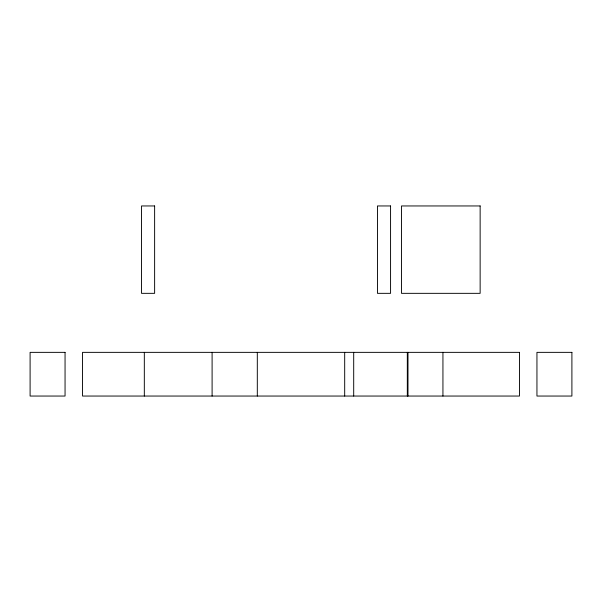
<?xml version="1.0" encoding="UTF-8"?>
<svg xmlns="http://www.w3.org/2000/svg" width="602" height="602" viewBox="0 0 602 602"><rect width="100%" height="100%" fill="white"/><g stroke="black" fill="none" stroke-linecap="round" stroke-linejoin="round"><path stroke-width="0.9" d="M442.937 352.358L442.937 396.048M407.983 352.358L407.983 396.048M407.321 352.358L407.321 396.048M353.698 352.358L353.698 396.048M344.69 352.358L344.69 396.048M257.31 352.358L257.31 396.048M212.1 352.358L212.1 396.048M144.322 352.358L144.322 396.048M154.624 205.952L141.515 205.952L141.515 293.34L154.624 293.34L154.624 205.952M390.57 205.952L377.462 205.952L377.462 293.34L390.57 293.34L390.57 205.952M480.14 205.952L401.496 205.952L401.496 293.34L480.14 293.34L480.14 205.952M65.054 352.358L30.1 352.358L30.1 396.048L65.054 396.048L65.054 352.358M519.466 352.358L82.534 352.358L82.534 396.048L519.466 396.048L519.466 352.358M571.9 352.358L536.946 352.358L536.946 396.048L571.9 396.048L571.9 352.358"/></g></svg>
